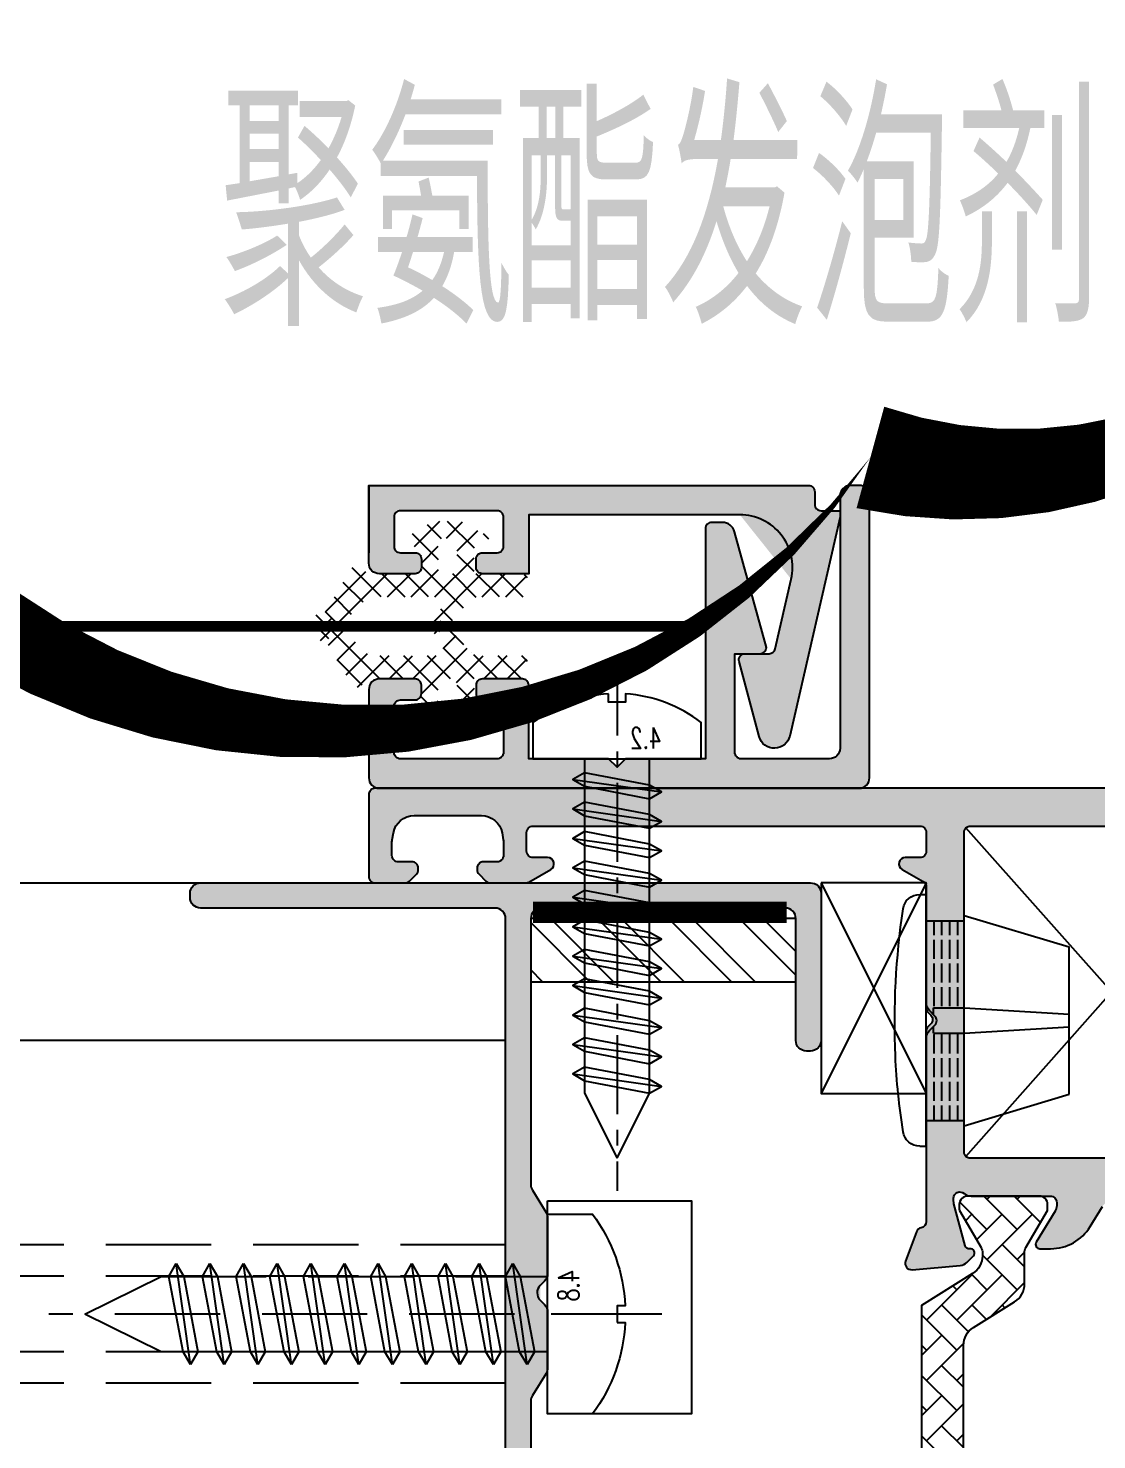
# Model space of a CAD drawing. Extents: x -160106 to 966792, y -663931 to 1550022.
# Drawn here: x -32043.8 to -31993, y -86590.8 to -86523.6 of the extents above; entities that cross this region are included whole.
import ezdxf
from ezdxf.enums import TextEntityAlignment as Align
from ezdxf.xclip import XClip

# ---------------------------------------------------------------- set-up
doc = ezdxf.new("R2010")
doc.units = 0
for name, pattern in [('CENTER', [2, 1.25, -0.25, 0.25, -0.25]), ('DASH', [0.35, 0.25, -0.1]), ('HIDDEN', [0.375, 0.25, -0.125]), ('ZN-DASH', [0.35, 0.25, -0.1])]:
    doc.linetypes.add(name, pattern=pattern)
for name, color, linetype in [('!ZN1-填充-8', 8, 'Continuous'), ('!ZN1-文字-7', 7, 'Continuous'), ('!ZN1-标注-173', 173, 'Continuous'), ('!ZN2-其他-8', 8, 'Continuous'), ('!ZN4-辅助材料-1', 1, 'Continuous'), ('!ZN4-配件-11', 11, 'Continuous'), ('!ZN5-钢材投影-40', 40, 'Continuous'), ('!ZN5-铝材断面-6', 6, 'Continuous'), ('112铝材投影', 112, 'Continuous'), ('DIM', 173, 'Continuous'), ('TEXT', 7, 'Continuous'), ('型材截面颜色', 253, 'Continuous')]:
    doc.layers.add(name, color=color, linetype=linetype)
doc.styles.add('DHTEXT-1', font='ROMANS.shx', dxfattribs={"width": 0.7, "bigfont": 'CHINESE.shx'})

# ---------------------------------------------------------------- blocks, each defined once
blk = doc.blocks.new('20210709173109')
at = {"layer": '!ZN1-填充-8'}
h = blk.add_hatch(dxfattribs=at)
h.set_pattern_fill('AR-HBONE', color=256, scale=0.01, style=0)
h.set_pattern_definition([(45, (-38.4658, -164.7076), (1e-16, 1.436841), [3.048, -1.016]), (135, (-37.7474, -163.9892), (1e-16, 1.436841), [3.048, -1.016])])
h.paths.add_polyline_path([(-2.566, 1), (-2.831, 1, -0.258618), (-3.679, 1.47), (-5.197, 3.9), (-12, 3.9), (-18.803, 3.9), (-20.321, 1.47, -0.258618), (-21.169, 1), (-21.434, 1), (-23.316, 2.087, 2.300106), (-23.283, 1.944, 0.715886), (-24, 1.7), (-24, -1.7, 0.715886), (-23.283, -1.944, -0.434763), (-23.316, -2.087), (-21.434, -1), (-19.825, -1, 0.258618), (-18.977, -0.53), (-17.752, 1.43, -0.258618), (-16.904, 1.9), (-12, 1.9), (-7.096, 1.9, -0.258618), (-6.248, 1.43), (-5.023, -0.53, 0.258618), (-4.175, -1), (-2.566, -1), (-0.684, -2.087, 2.300106), (-0.717, -1.944, 0.715886), (0, -1.7), (0, 1.7, 0.715886), (-0.717, 1.944, -0.434763), (-0.684, 2.087)])
at = {"layer": '!ZN4-辅助材料-1'}
blk.add_lwpolyline([(-0.684, -2.087), (-2.45, -1.067, 0.131652), (-2.7, -1), (-4.175, -1, -0.258618), (-5.023, -0.53), (-6.248, 1.43, 0.258618), (-7.096, 1.9), (-12, 1.9), (-16.904, 1.9, 0.258618), (-17.752, 1.43), (-18.977, -0.53, -0.258618), (-19.825, -1), (-21.3, -1, 0.131652), (-21.55, -1.067), (-23.316, -2.087, -0.131652), (-23.366, -2.1), (-23.6, -2.1, -0.414214), (-24, -1.7), (-24, 1.7, -0.414214), (-23.6, 2.1), (-23.366, 2.1, -0.131652), (-23.316, 2.087), (-21.55, 1.067, 0.131652), (-21.3, 1), (-21.169, 1, 0.258618), (-20.321, 1.47), (-18.803, 3.9), (-12, 3.9), (-5.197, 3.9), (-3.679, 1.47, 0.258618), (-2.831, 1), (-2.7, 1, 0.131652), (-2.45, 1.067), (-0.684, 2.087, -0.131652), (-0.634, 2.1), (-0.4, 2.1, -0.414214), (0, 1.7), (0, -1.7, -0.414214), (-0.4, -2.1), (-0.634, -2.1, -0.131652)], format="xyb", close=True, dxfattribs=at)
blk = doc.blocks.new('CX13448X')
at = {"layer": '型材截面颜色', "ltscale": 15}
h = blk.add_hatch(color=256, dxfattribs=at)
h.dxf.hatch_style = 1
edge = h.paths.add_edge_path(flags=16)
edge.add_line((0.3, -7), (15.5, -7))
edge.add_arc((15.5, -6.7), 0.3, 270, 360)
edge.add_line((15.8, -6.7), (15.8, 6.7))
edge.add_arc((15.5, 6.7), 0.3, 360, 450)
edge.add_line((15.5, 7), (0.3, 7))
edge.add_arc((0.3, 6.7), 0.3, 450, 540)
edge.add_line((0, 6.7), (0, -6.7))
edge.add_arc((0.3, -6.7), 0.3, 180, 270)
edge = h.paths.add_edge_path()
edge.add_arc((17.1, -6.671), 0.5, 318.59038, 360)
edge.add_arc((17.1, -6.671), 0.5, 318.59038, 360, ccw=False)
edge.add_arc((17.7, -7.2), 0.3, 498.59038, 630)
edge.add_line((17.7, -7.5), (17.834, -7.5))
edge.add_arc((17.834, -7), 0.5, 270, 285)
edge.add_line((17.964, -7.483), (19.956, -6.949))
edge.add_arc((19.904, -6.756), 0.2, 285, 368.04657)
edge.add_arc((20.3, -6.7), 0.2, 45, 188.04657, ccw=False)
edge.add_line((20.441, -6.559), (20.754, -6.871))
edge.add_arc((20.4, -7.224), 0.5, 365, 405, ccw=False)
edge.add_line((20.898, -7.181), (21.099, -9.474))
edge.add_arc((20.8, -9.5), 0.3, 250, 365, ccw=False)
edge.add_line((20.697, -9.782), (19.297, -9.272))
edge.add_arc((19.4, -8.99), 0.3, 190.52108, 250, ccw=False)
edge.add_arc((18.81, -9.1), 0.3, 370.52108, 450)
edge.add_line((18.81, -8.8), (9.749, -8.8))
edge.add_arc((9.749, -8.5), 0.3, 225, 270, ccw=False)
edge.add_line((9.536, -8.712), (9.412, -8.588))
edge.add_arc((9.2, -8.8), 0.3, 405, 495)
edge.add_line((8.988, -8.588), (8.864, -8.712))
edge.add_arc((8.651, -8.5), 0.3, 270, 315, ccw=False)
edge.add_line((8.651, -8.8), (0.3, -8.8))
edge.add_arc((0.3, -9.1), 0.3, 450, 540)
edge.add_line((0, -9.1), (0, -13.32))
edge.add_arc((0.3, -13.32), 0.3, 540, 625)
edge.add_line((0.274, -13.619), (0.743, -13.66))
edge.add_arc((0.7, -14.158), 0.5, 360, 445, ccw=False)
edge.add_line((1.2, -14.158), (1.2, -14.2))
edge.add_arc((0.7, -14.2), 0.5, 270, 360, ccw=False)
edge.add_line((0.7, -14.7), (-1.8, -14.7))
edge.add_arc((-1.8, -15), 0.3, 450, 540)
edge.add_line((-2.1, -15), (-2.1, -17.4))
edge.add_arc((-2.4, -17.4), 0.3, 270, 360, ccw=False)
edge.add_line((-2.4, -17.7), (-2.8, -17.7))
edge.add_arc((-2.8, -16.95), 0.75, 124.8499, 270, ccw=False)
edge.add_arc((-3.4, -16.089), 0.3, 304.8499, 360)
edge.add_line((-3.1, -16.089), (-3.1, -15.312))
edge.add_arc((-3.4, -15.312), 0.3, 360, 415.1501)
edge.add_arc((-2.8, -14.45), 0.75, 90, 235.1501, ccw=False)
edge.add_line((-2.8, -13.7), (-2.3, -13.7))
edge.add_arc((-2.3, -13.2), 0.5, 270, 360)
edge.add_line((-1.8, -13.2), (-1.8, 35))
edge.add_arc((-1.5, 35), 0.3, 90, 180, ccw=False)
edge.add_line((-1.5, 35.3), (2.4, 35.3))
edge.add_arc((2.4, 35), 0.3, 360, 450, ccw=False)
edge.add_line((2.7, 35), (2.7, 33.574))
edge.add_arc((2.4, 33.574), 0.3, 315, 360, ccw=False)
edge.add_line((2.612, 33.362), (2.288, 33.038))
edge.add_arc((2.076, 33.25), 0.3, 270, 315, ccw=False)
edge.add_line((2.076, 32.95), (2, 32.95))
edge.add_arc((2, 33.25), 0.3, 180, 270, ccw=False)
edge.add_line((1.7, 33.25), (1.7, 33.9))
edge.add_arc((1.4, 33.9), 0.3, 360, 450)
edge.add_line((1.4, 34.2), (0.744, 34.2))
edge.add_arc((0.744, 33.7), 0.5, 450, 460.00798)
edge.add_line((0.657, 34.192), (0.326, 34.134))
edge.add_arc((0.5, 33.149), 1, 460.00798, 540)
edge.add_line((-0.5, 33.149), (-0.5, 29.951))
edge.add_arc((0.5, 29.951), 1, 180, 259.99202)
edge.add_line((0.326, 28.966), (0.657, 28.908))
edge.add_arc((0.744, 29.4), 0.5, 259.99202, 270)
edge.add_line((0.744, 28.9), (1.4, 28.9))
edge.add_arc((1.4, 29.2), 0.3, 270, 360)
edge.add_line((1.7, 29.2), (1.7, 29.85))
edge.add_arc((2, 29.85), 0.3, 90, 180, ccw=False)
edge.add_line((2, 30.15), (2.076, 30.15))
edge.add_arc((2.076, 29.85), 0.3, 405, 450, ccw=False)
edge.add_line((2.288, 30.062), (2.612, 29.738))
edge.add_arc((2.4, 29.526), 0.3, 360, 405, ccw=False)
edge.add_line((2.7, 29.526), (2.7, 27.839))
edge.add_arc((2.4, 27.839), 0.3, 330, 360, ccw=False)
edge.add_line((2.66, 27.689), (2.06, 26.65))
edge.add_arc((1.8, 26.8), 0.3, 180, 330, ccw=False)
edge.add_line((1.5, 26.8), (1.5, 27.5))
edge.add_arc((1.2, 27.5), 0.3, 360, 450)
edge.add_line((1.2, 27.8), (0.3, 27.8))
edge.add_arc((0.3, 27.5), 0.3, 450, 540)
edge.add_line((0, 27.5), (0, 9.1))
edge.add_arc((0.3, 9.1), 0.3, 540, 630)
edge.add_line((0.3, 8.8), (1.2, 8.8))
edge.add_arc((1.2, 9.1), 0.3, 270, 360)
edge.add_line((1.5, 9.1), (1.5, 9.8))
edge.add_arc((1.8, 9.8), 0.3, 390, 540, ccw=False)
edge.add_line((2.06, 9.95), (2.637, 8.95))
edge.add_arc((2.897, 9.1), 0.3, 210, 270)
edge.add_line((2.897, 8.8), (8.651, 8.8))
edge.add_arc((8.651, 8.5), 0.3, 405, 450, ccw=False)
edge.add_line((8.864, 8.712), (8.988, 8.588))
edge.add_arc((9.2, 8.8), 0.3, 225, 315)
edge.add_line((9.412, 8.588), (9.536, 8.712))
edge.add_arc((9.749, 8.5), 0.3, 450, 495, ccw=False)
edge.add_line((9.749, 8.8), (18.81, 8.8))
edge.add_arc((18.81, 9.1), 0.3, 270, 349.47892)
edge.add_arc((19.4, 8.99), 0.3, 470, 529.47892, ccw=False)
edge.add_line((19.297, 9.272), (20.697, 9.782))
edge.add_arc((20.8, 9.5), 0.3, 355, 470, ccw=False)
edge.add_line((21.099, 9.474), (20.898, 7.181))
edge.add_arc((20.4, 7.224), 0.5, 315, 355, ccw=False)
edge.add_line((20.754, 6.871), (20.441, 6.559))
edge.add_arc((20.3, 6.7), 0.2, 171.95343, 315, ccw=False)
edge.add_arc((19.904, 6.756), 0.2, 351.95343, 435)
edge.add_line((19.956, 6.949), (17.964, 7.483))
edge.add_arc((17.834, 7), 0.5, 435, 450)
edge.add_line((17.834, 7.5), (17.7, 7.5))
edge.add_arc((17.7, 7.2), 0.3, 450, 581.40962)
edge.add_arc((17.1, 6.671), 0.5, 360, 401.40962, ccw=False)
edge.add_line((17.6, 6.671), (17.6, 2.9))
edge.add_arc((17.9, 2.9), 0.3, 180, 270)
edge.add_line((17.9, 2.6), (18.06, 2.6))
edge.add_arc((18.06, 3.1), 0.5, 270, 301.31179)
edge.add_line((18.32, 2.673), (19.796, 3.571))
edge.add_arc((19.9, 3.4), 0.2, 360, 481.31179, ccw=False)
edge.add_line((20.1, 3.4), (20.1, 2.886))
edge.add_arc((17.9, 2.886), 2.2, 301.31092, 360.00087, ccw=False)
edge.add_line((19.043, 1.006), (18.092, 0.427))
edge.add_arc((18.351, 0), 0.5, 481.31179, 598.68821)
edge.add_line((18.092, -0.427), (19.043, -1.006))
edge.add_arc((17.9, -2.886), 2.2, 360, 418.68821, ccw=False)
edge.add_line((20.1, -2.886), (20.1, -3.4))
edge.add_arc((19.9, -3.4), 0.2, 238.68821, 360, ccw=False)
edge.add_line((19.796, -3.571), (18.32, -2.673))
edge.add_arc((18.06, -3.1), 0.5, 418.68821, 450)
edge.add_line((18.06, -2.6), (17.9, -2.6))
edge.add_arc((17.9, -2.9), 0.3, 450, 540)
edge.add_line((17.6, -2.9), (17.6, -6.671))
edge.add_arc((17.1, -6.671), 0.5, 318.59038, 360, ccw=False)
at = {"layer": '!ZN4-辅助材料-1'}
for p, q in [((15.712, -6.964), (0.088, 6.912)), ((15.712, 6.912), (0.088, -6.912))]:
    blk.add_line(p, q, dxfattribs=at)
at = {"layer": '!ZN5-铝材断面-6'}
blk.add_lwpolyline([(-1.8, -13.2), (-1.8, 35, -0.414214), (-1.5, 35.3), (2.4, 35.3, -0.414214), (2.7, 35), (2.7, 33.574, -0.198912), (2.612, 33.362), (2.288, 33.038, -0.198912), (2.076, 32.95), (2, 32.95, -0.414214), (1.7, 33.25), (1.7, 33.9, 0.414214), (1.4, 34.2), (0.744, 34.2, 0.043696), (0.657, 34.192), (0.326, 34.134, 0.363931), (-0.5, 33.149), (-0.5, 29.951, 0.363931), (0.326, 28.966), (0.657, 28.908, 0.043696), (0.744, 28.9), (1.4, 28.9, 0.414214), (1.7, 29.2), (1.7, 29.85, -0.414214), (2, 30.15), (2.076, 30.15, -0.198912), (2.288, 30.062), (2.612, 29.738, -0.198912), (2.7, 29.526), (2.7, 27.839, -0.131652), (2.66, 27.689), (2.06, 26.65, -0.767327), (1.5, 26.8), (1.5, 27.5, 0.414214), (1.2, 27.8), (0.3, 27.8, 0.414214), (0, 27.5), (0, 9.1, 0.414214), (0.3, 8.8), (1.2, 8.8, 0.414214), (1.5, 9.1), (1.5, 9.8, -0.767327), (2.06, 9.95), (2.637, 8.95, 0.267949), (2.897, 8.8), (8.651, 8.8, -0.198912), (8.864, 8.712), (8.988, 8.588, 0.414214), (9.412, 8.588), (9.536, 8.712, -0.198912), (9.749, 8.8), (18.81, 8.8, 0.361398), (19.105, 9.045, -0.265514), (19.297, 9.272), (20.697, 9.782, -0.548619), (21.099, 9.474), (20.898, 7.181, -0.176327), (20.754, 6.871), (20.441, 6.559, -0.720206), (20.102, 6.728, 0.379098), (19.956, 6.949), (17.964, 7.483, 0.065543), (17.834, 7.5), (17.7, 7.5, 0.645751), (17.475, 7.002, -0.182676), (17.6, 6.671), (17.6, 2.9, 0.414214), (17.9, 2.6), (18.06, 2.6, 0.13748), (18.32, 2.673), (19.796, 3.571, -0.585007), (20.1, 3.4), (20.1, 2.886, -0.261832), (19.043, 1.006), (18.092, 0.427, 0.562186)], format="xyb", dxfattribs=at)
blk.add_lwpolyline([(0.3, -7), (15.5, -7, 0.414214), (15.8, -6.7), (15.8, 6.7, 0.414214), (15.5, 7), (0.3, 7, 0.414214), (0, 6.7), (0, -6.7, 0.414214)], format="xyb", close=True, dxfattribs=at)
at = {"ltscale": 20, "rotation": 4.489632010355267e-12}
blk.add_blockref('20210709173109', (41.6, 5.129), dxfattribs=at)
blk = doc.blocks.new('A$C72F613A2')
at = {"layer": '!ZN1-填充-8'}
h = blk.add_hatch(dxfattribs=at)
h.set_pattern_fill('ACAD_ISO02W100', color=256, style=0)
h.set_pattern_definition([(360, (-2634.24505, 6795.5415), (8e-17, 0.375), [0.9, -0.225])])
edge = h.paths.add_edge_path()
edge.add_line((0.287, -0.346), (0.478, -0.155))
edge.add_arc((0.831, -0.508), 0.5, 90, 135, ccw=False)
edge.add_line((0.831, -0.008), (4.75, -0.008))
edge.add_line((4.75, -0.008), (4.75, -1.808))
edge.add_line((4.75, -1.808), (0.6, -1.808))
edge.add_line((0.6, -1.808), (0.6, -0.346))
edge.add_line((0.6, -0.346), (0.287, -0.346))
edge = h.paths.add_edge_path()
edge.add_arc((-0.831, -0.508), 0.5, 45, 89.85549, ccw=False)
edge.add_line((-0.478, -0.155), (-0.287, -0.346))
edge.add_line((-0.287, -0.346), (-0.6, -0.346))
edge.add_line((-0.6, -0.346), (-0.6, -1.808))
edge.add_line((-0.6, -1.808), (-4.75, -1.808))
edge.add_line((-4.75, -1.808), (-4.75, -0.008))
edge.add_line((-4.75, -0.008), (-0.83, -0.008))
at = {"layer": '!ZN4-辅助材料-1'}
for p, q in [((-6, 0.3), (-6, -0.008)), ((5.978, 0.3), (5.978, -0.008)), ((5.978, -0.008), (-6, -0.008)), ((-4.75, -0.008), (-4.75, -1.808)), ((-0.6, -0.346), (-0.6, -1.808)), ((-0.287, -0.346), (-0.6, -0.346)), ((0.6, -0.346), (0.287, -0.346)), ((0.6, -0.346), (0.6, -1.808)), ((4.75, -0.008), (4.75, -1.808)), ((-0.6, -1.808), (-5, -1.808)), ((-5, -1.808), (-3.5, -6.808)), ((-0.6, -1.808), (-0.3, -6.808)), ((0.6, -1.808), (0.3, -6.808)), ((5, -1.808), (0.6, -1.808)), ((5, -1.808), (3.5, -6.808)), ((3.5, -6.808), (-3.5, -6.808))]:
    blk.add_line(p, q, dxfattribs=at)
blk.add_lwpolyline([(1.722, -0.008), (0.831, -0.008, 0.198912), (0.478, -0.155), (0.212, -0.421, -0.414214), (-0.212, -0.421), (-0.478, -0.155, 0.198912), (-0.831, -0.008), (-2.114, -0.008)], format="xyb", dxfattribs=at)
for centre, radius, start, end in [((0.112, -35.556), 37.048, 87.56888, 98.4147), ((0.21, -31.028), 32.519, 81.01649, 87.40119), ((-5.2, 0.3), 0.8, 97.8549, 180), ((5.178, 0.3), 0.8, 0, 82.1451)]:
    blk.add_arc(centre, radius, start, end, dxfattribs=at)
blk = doc.blocks.new('*U1765')
at = {"linetype": 'ByBlock', "ltscale": 10}
for p, q in [((-16.981, 2.4), (-17.655, -2.4)), ((-15.381, 2.4), (-16.055, -2.4)), ((-13.781, 2.4), (-14.455, -2.4)), ((-12.181, 2.4), (-12.855, -2.4)), ((-10.581, 2.4), (-11.255, -2.4)), ((-8.981, 2.4), (-9.655, -2.4)), ((-7.381, 2.4), (-8.055, -2.4)), ((-5.781, 2.4), (-6.455, -2.4)), ((-4.181, 2.4), (-4.855, -2.4)), ((-2.581, 2.4), (-3.255, -2.4)), ((-0.981, 2.4), (-1.655, -2.4)), ((-18.38, 1.79), (-22, 0)), ((0, 1.79), (-18.38, 1.79)), ((-22, 0), (-18.38, -1.79)), ((-18.38, -1.79), (0, -1.79))]:
    blk.add_line(p, q, dxfattribs=at)
at = {"color": 0, "linetype": 'CENTER', "ltscale": 3}
blk.add_line((5.424, 0), (-23.707, 0), dxfattribs=at)
at = {"linetype": 'ByBlock', "ltscale": 10}
blk.add_lwpolyline([(3.3, 0.4), (3.69, 0.4, 0.147478), (2.137, 4.75), (0, 4.75), (0, -4.75), (2.137, -4.75, 0.147478), (3.69, -0.4), (3.3, -0.4)], format="xyb", close=True, dxfattribs=at)
for points in [[(-17.303, -1.79), (-16.629, 1.79), (-16.981, 2.4), (-17.333, 1.79), (-18.007, -1.79), (-17.655, -2.4)], [(-15.703, -1.79), (-15.029, 1.79), (-15.381, 2.4), (-15.733, 1.79), (-16.407, -1.79), (-16.055, -2.4)], [(-14.103, -1.79), (-13.429, 1.79), (-13.781, 2.4), (-14.133, 1.79), (-14.807, -1.79), (-14.455, -2.4)], [(-12.503, -1.79), (-11.829, 1.79), (-12.181, 2.4), (-12.533, 1.79), (-13.207, -1.79), (-12.855, -2.4)], [(-10.903, -1.79), (-10.229, 1.79), (-10.581, 2.4), (-10.933, 1.79), (-11.607, -1.79), (-11.255, -2.4)], [(-9.303, -1.79), (-8.629, 1.79), (-8.981, 2.4), (-9.333, 1.79), (-10.007, -1.79), (-9.655, -2.4)], [(-7.703, -1.79), (-7.029, 1.79), (-7.381, 2.4), (-7.733, 1.79), (-8.407, -1.79), (-8.055, -2.4)], [(-6.103, -1.79), (-5.429, 1.79), (-5.781, 2.4), (-6.133, 1.79), (-6.807, -1.79), (-6.455, -2.4)], [(-4.503, -1.79), (-3.829, 1.79), (-4.181, 2.4), (-4.533, 1.79), (-5.207, -1.79), (-4.855, -2.4)], [(-2.903, -1.79), (-2.229, 1.79), (-2.581, 2.4), (-2.933, 1.79), (-3.607, -1.79), (-3.255, -2.4)], [(-1.303, -1.79), (-0.629, 1.79), (-0.981, 2.4), (-1.333, 1.79), (-2.007, -1.79), (-1.655, -2.4)]]:
    blk.add_lwpolyline(points, close=True, dxfattribs=at)
at = {"layer": 'Defpoints', "color": 0, "ltscale": 10, "style": 'DHTEXT-1', "width": 0.7}
blk.add_text('4.8', height=1, rotation=90, dxfattribs=at).set_placement((1.494, -1.361), align=Align.CENTER)
blk = doc.blocks.new('20210903171518')
at = {"layer": '!ZN2-其他-8', "linetype": 'DASH', "ltscale": 20}
for p, q in [((-1.019, -2.4), (-0.345, 2.4)), ((0.581, -2.4), (1.255, 2.4)), ((2.181, -2.4), (2.855, 2.4)), ((3.781, -2.4), (4.455, 2.4)), ((5.381, -2.4), (6.055, 2.4)), ((6.981, -2.4), (7.655, 2.4)), ((8.581, -2.4), (9.255, 2.4)), ((10.181, -2.4), (10.855, 2.4)), ((11.781, -2.4), (12.455, 2.4)), ((13.381, -2.4), (14.055, 2.4)), ((14.981, -2.4), (15.655, 2.4)), ((16.38, 1.79), (-2, 1.79)), ((20, 0), (16.38, 1.79)), ((-7.424, 0), (21.707, 0)), ((16.38, -1.79), (20, 0)), ((-2, -1.79), (16.38, -1.79))]:
    blk.add_line(p, q, dxfattribs=at)
for points in [[(-0.697, 1.79), (-1.371, -1.79), (-1.019, -2.4), (-0.667, -1.79), (0.007, 1.79), (-0.345, 2.4)], [(0.903, 1.79), (0.229, -1.79), (0.581, -2.4), (0.933, -1.79), (1.607, 1.79), (1.255, 2.4)], [(2.503, 1.79), (1.829, -1.79), (2.181, -2.4), (2.533, -1.79), (3.207, 1.79), (2.855, 2.4)], [(4.103, 1.79), (3.429, -1.79), (3.781, -2.4), (4.133, -1.79), (4.807, 1.79), (4.455, 2.4)], [(5.703, 1.79), (5.029, -1.79), (5.381, -2.4), (5.733, -1.79), (6.407, 1.79), (6.055, 2.4)], [(7.303, 1.79), (6.629, -1.79), (6.981, -2.4), (7.333, -1.79), (8.007, 1.79), (7.655, 2.4)], [(8.903, 1.79), (8.229, -1.79), (8.581, -2.4), (8.933, -1.79), (9.607, 1.79), (9.255, 2.4)], [(10.503, 1.79), (9.829, -1.79), (10.181, -2.4), (10.533, -1.79), (11.207, 1.79), (10.855, 2.4)], [(12.103, 1.79), (11.429, -1.79), (11.781, -2.4), (12.133, -1.79), (12.807, 1.79), (12.455, 2.4)], [(13.703, 1.79), (13.029, -1.79), (13.381, -2.4), (13.733, -1.79), (14.407, 1.79), (14.055, 2.4)], [(15.303, 1.79), (14.629, -1.79), (14.981, -2.4), (15.333, -1.79), (16.007, 1.79), (15.655, 2.4)]]:
    blk.add_lwpolyline(points, close=True, dxfattribs=at)
at = {"layer": '!ZN4-配件-11', "color": 1}
ref = blk.add_blockref('*U1765', (-2, 0), dxfattribs=dict(at, rotation=180))
XClip(ref).set_block_clipping_path([(0, -5.3847418689), (6.8414529806, 4.75)])
blk = doc.blocks.new('铝合金百叶框E181AZN60')
at = {"layer": '型材截面颜色', "ltscale": 15}
h = blk.add_hatch(color=256, dxfattribs=at)
h.dxf.hatch_style = 1
edge = h.paths.add_edge_path()
edge.add_line((-1.854, 12.095), (-1.646, 11.888))
edge.add_arc((-2, 11.534), 0.5, 0, 45, ccw=False)
edge.add_arc((-2, 11.534), 0.5, -45, 0, ccw=False)
edge.add_line((-1.646, 11.181), (-1.854, 10.974))
edge.add_arc((-1.5, 10.62), 0.5, 135, 180)
edge.add_line((-2, 10.62), (-2, 7.969))
edge.add_arc((-1.5, 7.969), 0.5, 180, 211.74787)
edge.add_line((-1.925, 7.706), (-1.275, 6.655))
edge.add_arc((-1.7, 6.392), 0.5, 0, 31.74787, ccw=False)
edge.add_line((-1.2, 6.392), (-1.2, -0.966))
edge.add_line((-1.2, -0.966), (-1.2, -8.323))
edge.add_arc((-1.7, -8.323), 0.5, -31.74787, 0, ccw=False)
edge.add_line((-1.275, -8.587), (-1.925, -9.638))
edge.add_arc((-1.5, -9.901), 0.5, 148.25213, 180)
edge.add_line((-2, -9.901), (-2, -12.551))
edge.add_arc((-1.5, -12.551), 0.5, 180, 225)
edge.add_line((-1.854, -12.905), (-1.646, -13.112))
edge.add_arc((-2, -13.466), 0.5, 0, 45, ccw=False)
edge.add_arc((-2, -13.466), 0.5, -45, 0, ccw=False)
edge.add_line((-1.646, -13.819), (-1.854, -14.026))
edge.add_arc((-1.5, -14.38), 0.5, 135, 180)
edge.add_line((-2, -14.38), (-2, -17.031))
edge.add_arc((-1.5, -17.031), 0.5, 180, 211.74787)
edge.add_line((-1.925, -17.294), (-1.275, -18.345))
edge.add_arc((-1.7, -18.608), 0.5, 0, 31.74787, ccw=False)
edge.add_line((-1.2, -18.608), (-1.2, -27.266))
edge.add_arc((-1.7, -27.266), 0.5, 270, 360, ccw=False)
edge.add_line((-1.7, -27.766), (-13.3, -27.766))
edge.add_arc((-13.3, -27.266), 0.5, 180, 270, ccw=False)
edge.add_line((-13.8, -27.266), (-13.8, -21.466))
edge.add_arc((-14.3, -21.466), 0.5, 0, 90)
edge.add_line((-14.3, -20.966), (-14.5, -20.966))
edge.add_arc((-14.5, -21.466), 0.5, 90, 180)
edge.add_line((-15, -21.466), (-15, -28.466))
edge.add_arc((-14.5, -28.466), 0.5, 180, 270)
edge.add_line((-14.5, -28.966), (14.5, -28.966))
edge.add_arc((14.5, -28.466), 0.5, 270, 360)
edge.add_line((15, -28.466), (15, -28.266))
edge.add_arc((14.5, -28.266), 0.5, 0, 90)
edge.add_line((14.5, -27.766), (0.5, -27.766))
edge.add_arc((0.5, -27.266), 0.5, 180, 270, ccw=False)
edge.add_line((0, -27.266), (0, -0.966))
edge.add_line((0, -0.966), (0, 29.334))
edge.add_arc((0.5, 29.334), 0.5, 90, 180, ccw=False)
edge.add_line((0.5, 29.834), (14.5, 29.834))
edge.add_arc((14.5, 30.334), 0.5, 270, 360)
edge.add_line((15, 30.334), (15, 30.534))
edge.add_arc((14.5, 30.534), 0.5, 0, 90)
edge.add_line((14.5, 31.034), (-14.5, 31.034))
edge.add_arc((-14.5, 30.534), 0.5, 90, 180)
edge.add_line((-15, 30.534), (-15, 23.534))
edge.add_arc((-14.5, 23.534), 0.5, 180, 270)
edge.add_line((-14.5, 23.034), (-14.3, 23.034))
edge.add_arc((-14.3, 23.534), 0.5, 270, 360)
edge.add_line((-13.8, 23.534), (-13.8, 29.334))
edge.add_arc((-13.3, 29.334), 0.5, 90, 180, ccw=False)
edge.add_line((-13.3, 29.834), (-1.7, 29.834))
edge.add_arc((-1.7, 29.334), 0.5, 0, 90, ccw=False)
edge.add_line((-1.2, 29.334), (-1.2, 16.677))
edge.add_arc((-1.7, 16.677), 0.5, -31.74787, 0, ccw=False)
edge.add_line((-1.275, 16.413), (-1.925, 15.362))
edge.add_arc((-1.5, 15.099), 0.5, 148.25213, 180)
edge.add_line((-2, 15.099), (-2, 12.449))
edge.add_arc((-1.5, 12.449), 0.5, 180, 225)
at = {"layer": '!ZN5-铝材断面-6', "color": 6}
blk.add_lwpolyline([(-1.854, 12.095), (-1.646, 11.888, -0.198912), (-1.5, 11.534, -0.198912), (-1.646, 11.181), (-1.854, 10.974, 0.198912), (-2, 10.62), (-2, 7.969, 0.139419), (-1.925, 7.706), (-1.275, 6.655, -0.139419), (-1.2, 6.392), (-1.2, -0.966), (-1.2, -8.323, -0.139419), (-1.275, -8.587), (-1.925, -9.638, 0.139419), (-2, -9.901), (-2, -12.551, 0.198912), (-1.854, -12.905), (-1.646, -13.112, -0.198912), (-1.5, -13.466, -0.198912), (-1.646, -13.819), (-1.854, -14.026, 0.198912), (-2, -14.38), (-2, -17.031, 0.139419), (-1.925, -17.294), (-1.275, -18.345, -0.139419), (-1.2, -18.608), (-1.2, -27.266, -0.414214), (-1.7, -27.766), (-13.3, -27.766, -0.414214), (-13.8, -27.266), (-13.8, -21.466, 0.414214), (-14.3, -20.966), (-14.5, -20.966, 0.414214), (-15, -21.466), (-15, -28.466, 0.414214), (-14.5, -28.966), (14.5, -28.966, 0.414214), (15, -28.466), (15, -28.266, 0.414214), (14.5, -27.766), (0.5, -27.766, -0.414214), (0, -27.266), (0, -0.966), (0, 29.334, -0.414214), (0.5, 29.834), (14.5, 29.834, 0.414214), (15, 30.334), (15, 30.534, 0.414214), (14.5, 31.034), (-14.5, 31.034, 0.414214), (-15, 30.534), (-15, 23.534, 0.414214), (-14.5, 23.034), (-14.3, 23.034, 0.414214), (-13.8, 23.534), (-13.8, 29.334, -0.414214), (-13.3, 29.834), (-1.7, 29.834, -0.414214), (-1.2, 29.334), (-1.2, 16.677, -0.139419), (-1.275, 16.413), (-1.925, 15.362, 0.139419), (-2, 15.099), (-2, 12.449, 0.198912)], format="xyb", close=True, dxfattribs=at)
blk = doc.blocks.new('TLM145SX-002', base_point=(19404.428, -6499.402))
at = {"layer": '型材截面颜色', "ltscale": 15}
h = blk.add_hatch(color=256, dxfattribs=at)
h.dxf.hatch_style = 1
edge = h.paths.add_edge_path()
edge.add_line((19404.428, -6499.402), (19383.528, -6499.402))
edge.add_arc((19383.528, -6499.702), 0.3, 90, 180)
edge.add_line((19383.228, -6499.702), (19383.228, -6500.302))
edge.add_arc((19382.928, -6500.302), 0.3, -90, 0, ccw=False)
edge.add_line((19382.928, -6500.602), (19382.028, -6500.602))
edge.add_line((19382.028, -6500.602), (19382.028, -6500.902))
edge.add_line((19382.028, -6500.902), (19384.417, -6511.319))
edge.add_arc((19385.148, -6511.152), 0.75, 192.91537, 345)
edge.add_line((19385.872, -6511.346), (19386.828, -6507.779))
edge.add_arc((19386.538, -6507.702), 0.3, 345, 450)
edge.add_line((19386.538, -6507.402), (19385.399, -6507.402))
edge.add_arc((19385.399, -6507.102), 0.3, 192.91537, 270, ccw=False)
edge.add_line((19385.106, -6507.169), (19384.348, -6503.86))
edge.add_arc((19386.784, -6503.302), 2.5, 90, 192.91537, ccw=False)
edge.add_line((19386.784, -6500.802), (19396.828, -6500.802))
edge.add_line((19396.828, -6500.802), (19396.828, -6503.602))
edge.add_line((19396.828, -6503.602), (19399.028, -6503.602))
edge.add_arc((19399.028, -6503.302), 0.3, 270, 360)
edge.add_line((19399.328, -6503.302), (19399.328, -6502.902))
edge.add_arc((19399.028, -6502.902), 0.3, 360, 450)
edge.add_line((19399.028, -6502.602), (19398.328, -6502.602))
edge.add_arc((19398.328, -6502.302), 0.3, 180, 270, ccw=False)
edge.add_line((19398.028, -6502.302), (19398.028, -6500.902))
edge.add_arc((19398.328, -6500.902), 0.3, 90, 180, ccw=False)
edge.add_line((19398.328, -6500.602), (19402.928, -6500.602))
edge.add_arc((19402.928, -6500.902), 0.3, 0, 90, ccw=False)
edge.add_line((19403.228, -6500.902), (19403.228, -6502.302))
edge.add_arc((19402.928, -6502.302), 0.3, 270, 360, ccw=False)
edge.add_line((19402.928, -6502.602), (19402.228, -6502.602))
edge.add_arc((19402.228, -6502.902), 0.3, 90, 180)
edge.add_line((19401.928, -6502.902), (19401.928, -6503.302))
edge.add_arc((19402.228, -6503.302), 0.3, 180, 270)
edge.add_line((19402.228, -6503.602), (19403.928, -6503.602))
edge.add_arc((19403.928, -6503.102), 0.5, 270, 360)
edge.add_line((19404.428, -6503.102), (19404.428, -6499.402))
at = {"layer": '!ZN5-铝材断面-6'}
blk.add_lwpolyline([(19404.428, -6499.402), (19383.528, -6499.402, 0.414214), (19383.228, -6499.702), (19383.228, -6500.302, -0.414214), (19382.928, -6500.602), (19382.028, -6500.602), (19382.028, -6500.902), (19384.417, -6511.319, 0.78188), (19385.872, -6511.346), (19386.828, -6507.779, 0.493145), (19386.538, -6507.402), (19385.399, -6507.402, -0.34963), (19385.106, -6507.169), (19384.348, -6503.86, -0.481888), (19386.784, -6500.802), (19396.828, -6500.802), (19396.828, -6503.602), (19399.028, -6503.602, 0.414214), (19399.328, -6503.302), (19399.328, -6502.902, 0.414214), (19399.028, -6502.602), (19398.328, -6502.602, -0.414214), (19398.028, -6502.302), (19398.028, -6500.902, -0.414214), (19398.328, -6500.602), (19402.928, -6500.602, -0.414214), (19403.228, -6500.902), (19403.228, -6502.302, -0.414214), (19402.928, -6502.602), (19402.228, -6502.602, 0.414214), (19401.928, -6502.902), (19401.928, -6503.302, 0.414214), (19402.228, -6503.602), (19403.928, -6503.602, 0.414214), (19404.428, -6503.102), (19404.428, -6499.402), (19404.428, -6502.602)], format="xyb", dxfattribs=at)
blk = doc.blocks.new('20210519161541')
at = {"layer": '!ZN1-填充-8'}
h = blk.add_hatch(dxfattribs=at)
h.set_pattern_fill('ANSI37', color=256, scale=0.5)
h.set_pattern_definition([(45, (-17246.5256, 5827.9291), (-0.561266008, 0.561266008), []), (135, (-17246.5256, 5827.9291), (-0.561266008, -0.561266008), [])])
edge = h.paths.add_edge_path(flags=16)
edge.add_line((0.15, -1.7), (-0.15, -1.7))
edge.add_arc((-0.15, -1.4), 0.3, 180, 270, ccw=False)
edge.add_line((-0.45, -1.4), (-0.45, -0.3))
edge.add_arc((-0.15, -0.3), 0.3, 90, 180, ccw=False)
edge.add_line((-0.15, 0), (0.15, 0))
edge.add_arc((0.15, -0.3), 0.3, 0, 90, ccw=False)
edge.add_line((0.45, -0.3), (0.45, -1.4))
edge.add_arc((0.15, -1.4), 0.3, -90, 0, ccw=False)
edge = h.paths.add_edge_path()
edge.add_line((-0.252, -3.259), (-0.656, -3.906))
edge.add_arc((-0.359, -4.092), 0.35, 148.01608, 319.57137)
edge.add_line((-0.093, -4.319), (1.051, -2.976))
edge.add_arc((1.432, -3.3), 0.5, 90, 139.57137, ccw=False)
edge.add_line((1.432, -2.8), (3.5, -2.8))
edge.add_arc((3.5, -2.5), 0.3, 270, 360)
edge.add_line((3.8, -2.5), (3.8, -2))
edge.add_arc((3.5, -2), 0.3, 0, 90)
edge.add_line((3.5, -1.7), (1.25, -1.7))
edge.add_line((1.25, -1.7), (1.25, -0.4))
edge.add_line((1.25, -0.4), (1.65, -0.4))
edge.add_arc((1.65, -0.1), 0.3, 270, 407.29061)
edge.add_line((1.853, 0.12), (0.764, 0.735))
edge.add_arc((0.519, 0.3), 0.5, 60.54833, 90)
edge.add_line((0.519, 0.8), (-0.519, 0.8))
edge.add_arc((-0.519, 0.3), 0.5, 90, 119.45167)
edge.add_line((-0.764, 0.735), (-1.853, 0.12))
edge.add_arc((-1.65, -0.1), 0.3, 132.70939, 270)
edge.add_line((-1.65, -0.4), (-1.25, -0.4))
edge.add_line((-1.25, -0.4), (-1.25, -1.7))
edge.add_line((-1.25, -1.7), (-3.6, -1.7))
edge.add_arc((-3.6, -1.2), 0.5, 209.58138, 270, ccw=False)
edge.add_arc((-4.296, -1.595), 0.3, 29.58138, 149.3381)
edge.add_line((-4.554, -1.442), (-6.281, -4.284))
edge.add_arc((-5.936, -4.488), 0.4, 149.3381, 316.00686)
edge.add_line((-5.649, -4.766), (-4.076, -3.105))
edge.add_arc((-3.357, -3.8), 1, 90, 136.00686, ccw=False)
edge.add_line((-3.357, -2.8), (-0.507, -2.8))
edge.add_arc((-0.507, -3.1), 0.3, -31.98392, 90, ccw=False)
blk = doc.blocks.new('*U1767')
at = {"linetype": 'ByBlock', "ltscale": 10}
for p, q in [((0.986, 2.11), (1.579, -2.11)), ((2.386, 2.11), (2.979, -2.11)), ((3.786, 2.11), (4.379, -2.11)), ((5.186, 2.11), (5.779, -2.11)), ((6.586, 2.11), (7.179, -2.11)), ((7.986, 2.11), (8.579, -2.11)), ((9.386, 2.11), (9.979, -2.11)), ((10.786, 2.11), (11.379, -2.11)), ((12.186, 2.11), (12.779, -2.11)), ((13.586, 2.11), (14.179, -2.11)), ((14.986, 2.11), (15.579, -2.11)), ((0, 1.55), (15.895, 1.55)), ((15.895, 1.55), (19, 0)), ((19, 0), (15.895, -1.55)), ((15.895, -1.55), (0, -1.55))]:
    blk.add_line(p, q, dxfattribs=at)
at = {"color": 0, "linetype": 'CENTER', "ltscale": 3}
blk.add_line((-4.852, 0), (20.543, 0), dxfattribs=at)
at = {"linetype": 'ByBlock', "ltscale": 10}
blk.add_lwpolyline([(-3.088, 0.4, -0.151467), (-1.723, 4), (0, 4), (0, -4), (-1.723, -4, -0.151467), (-3.088, -0.4), (-2.7, -0.4), (-2.7, 0.4)], format="xyb", close=True, dxfattribs=at)
for points in [[(1.256, -1.55), (0.663, 1.55), (0.986, 2.11), (1.309, 1.55), (1.902, -1.55), (1.579, -2.11)], [(2.656, -1.55), (2.063, 1.55), (2.386, 2.11), (2.709, 1.55), (3.302, -1.55), (2.979, -2.11)], [(4.056, -1.55), (3.463, 1.55), (3.786, 2.11), (4.109, 1.55), (4.702, -1.55), (4.379, -2.11)], [(5.456, -1.55), (4.863, 1.55), (5.186, 2.11), (5.509, 1.55), (6.102, -1.55), (5.779, -2.11)], [(6.856, -1.55), (6.263, 1.55), (6.586, 2.11), (6.909, 1.55), (7.502, -1.55), (7.179, -2.11)], [(8.256, -1.55), (7.663, 1.55), (7.986, 2.11), (8.309, 1.55), (8.902, -1.55), (8.579, -2.11)], [(9.656, -1.55), (9.063, 1.55), (9.386, 2.11), (9.709, 1.55), (10.302, -1.55), (9.979, -2.11)], [(11.056, -1.55), (10.463, 1.55), (10.786, 2.11), (11.109, 1.55), (11.702, -1.55), (11.379, -2.11)], [(12.456, -1.55), (11.863, 1.55), (12.186, 2.11), (12.509, 1.55), (13.102, -1.55), (12.779, -2.11)], [(13.856, -1.55), (13.263, 1.55), (13.586, 2.11), (13.909, 1.55), (14.502, -1.55), (14.179, -2.11)], [(15.256, -1.55), (14.663, 1.55), (14.986, 2.11), (15.309, 1.55), (15.902, -1.55), (15.579, -2.11)]]:
    blk.add_lwpolyline(points, close=True, dxfattribs=at)
at = {"layer": 'Defpoints', "color": 0, "ltscale": 10, "style": 'DHTEXT-1', "width": 0.7}
blk.add_text('4.2', height=1, rotation=90, dxfattribs=at).set_placement((-0.494, -1.361), align=Align.CENTER)
blk = doc.blocks.new('ZNSC001')
at = {"layer": '型材截面颜色', "ltscale": 15}
h = blk.add_hatch(color=256, dxfattribs=at)
h.dxf.hatch_style = 1
edge = h.paths.add_edge_path()
edge.add_arc((-3.5, -0.9), 0.5, 180, 270, ccw=False)
edge.add_line((-4, -0.9), (-4, 12.5))
edge.add_arc((-3.5, 12.5), 0.5, 90, 180, ccw=False)
edge.add_line((-3.5, 13), (-3.1, 13))
edge.add_arc((-3.1, 12.5), 0.5, 0, 90, ccw=False)
edge.add_line((-2.6, 12.5), (-2.6, 0.5))
edge.add_arc((-2.1, 0.5), 0.5, 180, 270)
edge.add_line((-2.1, 0), (2.1, 0))
edge.add_arc((2.1, 0.3), 0.3, 270, 360)
edge.add_line((2.4, 0.3), (2.4, 5))
edge.add_line((2.4, 5), (1.2, 5))
edge.add_arc((1.2, 5.3), 0.3, 180, 270, ccw=False)
edge.add_line((0.9, 5.3), (2.414, 10.801))
edge.add_arc((2.992, 10.642), 0.6, 90, 164.6133, ccw=False)
edge.add_line((2.992, 11.242), (3.5, 11.242))
edge.add_arc((3.5, 10.942), 0.3, 0, 90, ccw=False)
edge.add_line((3.8, 10.942), (3.8, 0))
edge.add_line((3.8, 0), (7.6, 0))
edge.add_line((7.6, 0), (8, -0.4))
edge.add_line((8, -0.4), (8.4, 0))
edge.add_line((8.4, 0), (12.2, 0))
edge.add_line((12.2, 0), (12.2, 3.5))
edge.add_arc((12.5, 3.5), 0.3, 90, 180, ccw=False)
edge.add_line((12.5, 3.8), (14.4, 3.8))
edge.add_arc((14.4, 3.5), 0.3, 0, 90, ccw=False)
edge.add_line((14.7, 3.5), (14.7, 3.1))
edge.add_arc((14.4, 3.1), 0.3, -90, 0, ccw=False)
edge.add_line((14.4, 2.8), (13.7, 2.8))
edge.add_arc((13.7, 2.5), 0.3, 90, 180)
edge.add_line((13.4, 2.5), (13.4, 0.3))
edge.add_arc((13.7, 0.3), 0.3, 180, 270)
edge.add_line((13.7, 0), (18.3, 0))
edge.add_arc((18.3, 0.3), 0.3, 270, 360)
edge.add_line((18.6, 0.3), (18.6, 2.5))
edge.add_arc((18.3, 2.5), 0.3, 0, 90)
edge.add_line((18.3, 2.8), (17.6, 2.8))
edge.add_arc((17.6, 3.1), 0.3, 180, 270, ccw=False)
edge.add_line((17.3, 3.1), (17.3, 3.5))
edge.add_arc((17.6, 3.5), 0.3, 90, 180, ccw=False)
edge.add_line((17.6, 3.8), (19.3, 3.8))
edge.add_arc((19.3, 3.3), 0.5, 0, 90, ccw=False)
edge.add_line((19.8, 3.3), (19.8, -0.9))
edge.add_arc((19.3, -0.9), 0.5, 270, 360, ccw=False)
edge.add_line((19.3, -1.4), (-3.5, -1.4))
at = {"layer": '!ZN5-铝材断面-6'}
blk.add_lwpolyline([(-3.5, -1.4, -0.414214), (-4, -0.9), (-4, 12.5, -0.414214), (-3.5, 13), (-3.1, 13, -0.414214), (-2.6, 12.5), (-2.6, 0.5, 0.414214), (-2.1, 0), (2.1, 0, 0.414214), (2.4, 0.3), (2.4, 5), (1.2, 5, -0.414214), (0.9, 5.3), (2.414, 10.801, -0.337574), (2.992, 11.242), (3.5, 11.242, -0.414214), (3.8, 10.942), (3.8, 0), (7.6, 0), (8, -0.4), (8.4, 0), (12.2, 0), (12.2, 3.5, -0.414214), (12.5, 3.8), (14.4, 3.8, -0.414214), (14.7, 3.5), (14.7, 3.1, -0.414214), (14.4, 2.8), (13.7, 2.8, 0.414214), (13.4, 2.5), (13.4, 0.3, 0.414214), (13.7, 0), (18.3, 0, 0.414214), (18.6, 0.3), (18.6, 2.5, 0.414214), (18.3, 2.8), (17.6, 2.8, -0.414214), (17.3, 3.1), (17.3, 3.5, -0.414214), (17.6, 3.8), (19.3, 3.8, -0.414214), (19.8, 3.3), (19.8, -0.9, -0.414214), (19.3, -1.4), (-3.5, -1.4)], format="xyb", dxfattribs=at)
blk = doc.blocks.new('*U3612')
at = {"linetype": 'ZN-DASH', "ltscale": 10, "const_width": 0.5}
blk.add_lwpolyline([(-3.665, 7.7), (49.17, 7.7)], dxfattribs=at)
at = {"layer": '!ZN1-标注-173', "ltscale": 30}
blk.add_blockref('TLM145SX-002', (11.8, 14.4), dxfattribs=at)
at = {"layer": '!ZN4-配件-11', "color": 1, "rotation": 270}
blk.add_blockref('*U1767', (0, 1.4), dxfattribs=at)
at = {"ltscale": 30}
blk.add_blockref('ZNSC001', (-8, 1.4), dxfattribs=at)
at = {"ltscale": 100, "xscale": -1}
blk.add_blockref('20210519161541', (8.05, 11.9), dxfattribs=at)
at = {"ltscale": 100, "rotation": 180}
blk.add_blockref('20210519161541', (8.05, 3.5), dxfattribs=at)
blk = doc.blocks.new('20240108095404')
at = {"layer": '!ZN1-填充-8'}
h = blk.add_hatch(dxfattribs=at)
h.set_pattern_fill('ANSI32', color=256, scale=0.5, style=0)
h.set_pattern_definition([(45, (4491.2136, 18424.4762), (-1.68379802, 1.68379802), []), (45, (4492.336, 18424.4762), (-1.68379802, 1.68379802), [])])
h.paths.add_polyline_path([(-6.3, 1.351), (-6.3, -1.649), (6.3, -1.649), (6.3, 1.351)])
at = {"layer": '!ZN5-钢材投影-40', "linetype": 'HIDDEN', "ltscale": 3, "const_width": 1}
blk.add_lwpolyline([(6.202, 1.649), (-5.867, 1.649)], dxfattribs=at)
at = {"layer": '!ZN5-钢材投影-40'}
blk.add_lwpolyline([(6.3, 1.351), (6.3, -1.649), (-6.3, -1.649), (-6.3, 1.351)], close=True, dxfattribs=at)

msp = doc.modelspace()

# ---------------------------------------------------------------- linework, layer by layer
at = {"layer": '!ZN2-其他-8', "linetype": 'DASH', "ltscale": 20}
for p, q in [((-32021.147, -86581.503), (-32065.017, -86581.503)), ((-32021.147, -86582.992), (-32065.017, -86582.992)), ((-32021.147, -86586.592), (-32065.017, -86586.592)), ((-32021.147, -86588.081), (-32065.017, -86588.081))]:
    msp.add_line(p, q, dxfattribs=at)
at = {"layer": '!ZN4-辅助材料-1', "ltscale": 30}
for p, q in [((-32006.147, -86564.292), (-32001.147, -86574.313)), ((-32001.147, -86564.292), (-32006.147, -86574.313))]:
    msp.add_line(p, q, dxfattribs=at)
msp.add_lwpolyline([(-32006.147, -86564.292), (-32006.147, -86574.313), (-32001.147, -86574.313), (-32001.147, -86564.292)], close=True, dxfattribs=at)
at = {"layer": '112铝材投影', "ltscale": 0.1}
for p, q in [((-32065.017, -86564.292), (-32021.147, -86564.292)), ((-32021.147, -86571.792), (-32065.017, -86571.792))]:
    msp.add_line(p, q, dxfattribs=at)
at = {"layer": 'DIM'}
msp.add_lwpolyline([(-32378.065, -86422.936, 0, 5, -0.520567), (-32328.065, -86422.936, 0, 5, -0.520567), (-32278.065, -86422.936, 0, 5, -0.520567), (-32228.065, -86422.936, 0, 5, -0.520567), (-32178.065, -86422.936, 0, 5, -0.520567), (-32128.065, -86422.936, 0, 5, -0.520567), (-32078.065, -86422.936, 0, 5, -0.520567), (-32028.065, -86422.936, 0, 5, -0.520567), (-31978.065, -86422.936, 0, 5, -0.520567), (-31976.496, -86471.367, 0, 5, -0.520567), (-31976.496, -86521.367, 0, 5, -0.520567), (-32003.803, -86544.059, 0, 5, -0.520567), (-32053.803, -86544.059, 0, 5, -0.520567), (-32103.803, -86544.059, 0, 5, -0.520567), (-32153.803, -86544.059, 0, 5, -0.520567), (-32203.803, -86544.059, 0, 5, -0.520567), (-32253.803, -86544.059, 0, 5, -0.520567), (-32303.803, -86544.059, 0, 5, -0.520567), (-32353.803, -86544.059, 0, 5, -0.520567), (-32378.065, -86518.321, 0, 5, -0.520567), (-32378.065, -86468.321, 0, 5, -0.520567)], format="xyseb", close=True, dxfattribs=at)

# ---------------------------------------------------------------- block references
at = {"layer": '!ZN1-文字-7', "ltscale": 30, "xscale": -1}
msp.add_blockref('20210903171518', (-32021.147, -86584.802), dxfattribs=at)
at = {"ltscale": 30, "xscale": -1}
for name, p in [('*U3612', (-32015.847, -86559.792)), ('铝合金百叶框E181AZN60', (-32021.147, -86595.326)), ('20240108095404', (-32013.647, -86567.343))]:
    msp.add_blockref(name, p, dxfattribs=at)
at = {"ltscale": 20, "xscale": -1, "rotation": 90}
msp.add_blockref('CX13448X', (-31992.347, -86561.592), dxfattribs=at)
at = {"color": 1, "xscale": -1, "rotation": 90}
msp.add_blockref('A$C72F613A2', (-32001.156, -86570.841), dxfattribs=at)

# ---------------------------------------------------------------- texts
at = {"layer": 'TEXT', "ltscale": 30, "style": 'DHTEXT-1', "width": 0.7}
msp.add_text('聚氨酯发泡剂', height=10.5, dxfattribs=at).set_placement((-31992.832, -86532.428), align=Align.MIDDLE_RIGHT)

doc.saveas('drawing.dxf')
